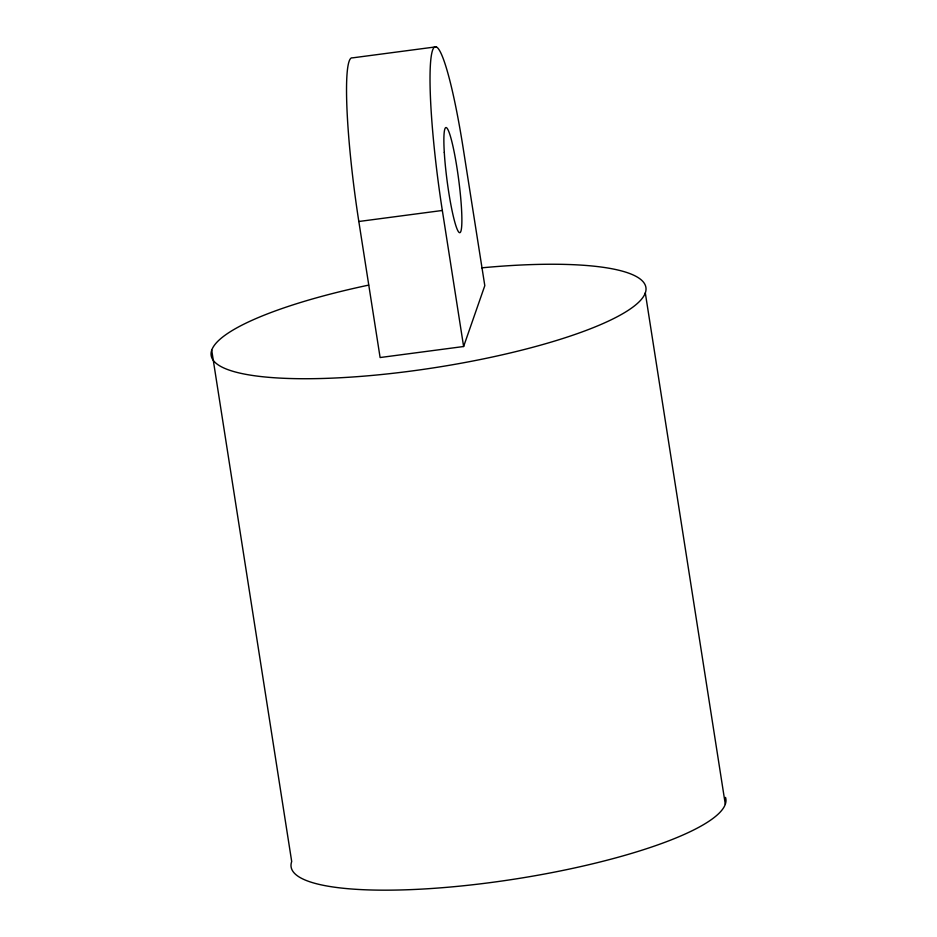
<?xml version="1.0" encoding="UTF-8"?>
<svg xmlns="http://www.w3.org/2000/svg" width="937" height="937" viewBox="0 0 937 937"><rect width="100%" height="100%" fill="white"/><g stroke="black" fill="none" stroke-linecap="round" stroke-linejoin="round"><path stroke-width="1.41" d="M463.616 346.514L484.804 285.668L463.44 149.861A134.53 14.769 82.5 0 0 432.566 50.27A134.53 14.769 82.5 0 0 442.334 210.474L463.616 346.514L380.106 357.536L358.824 221.495A134.53 14.769 82.5 0 1 352.476 57.871L435.986 46.85M358.824 221.495L442.334 210.474M645.3 292.871L725.308 804.297M211.692 350.11L291.7 861.536A220.008 46.592 -8.9 0 0 507.058 880.265A220.008 46.592 -8.9 0 0 725.519 797.41M481.77 267.841A220.008 46.592 -8.9 0 1 608.523 321.063A220.008 46.592 -8.9 0 1 252.358 375.432A220.008 46.592 -8.9 0 1 368.674 285.106M444.29 152.438A52.964 5.809 82.5 0 0 459.54 232.657A52.964 5.809 82.5 0 0 454.832 155.413A52.964 5.809 82.5 0 0 444.29 152.438"/></g></svg>
